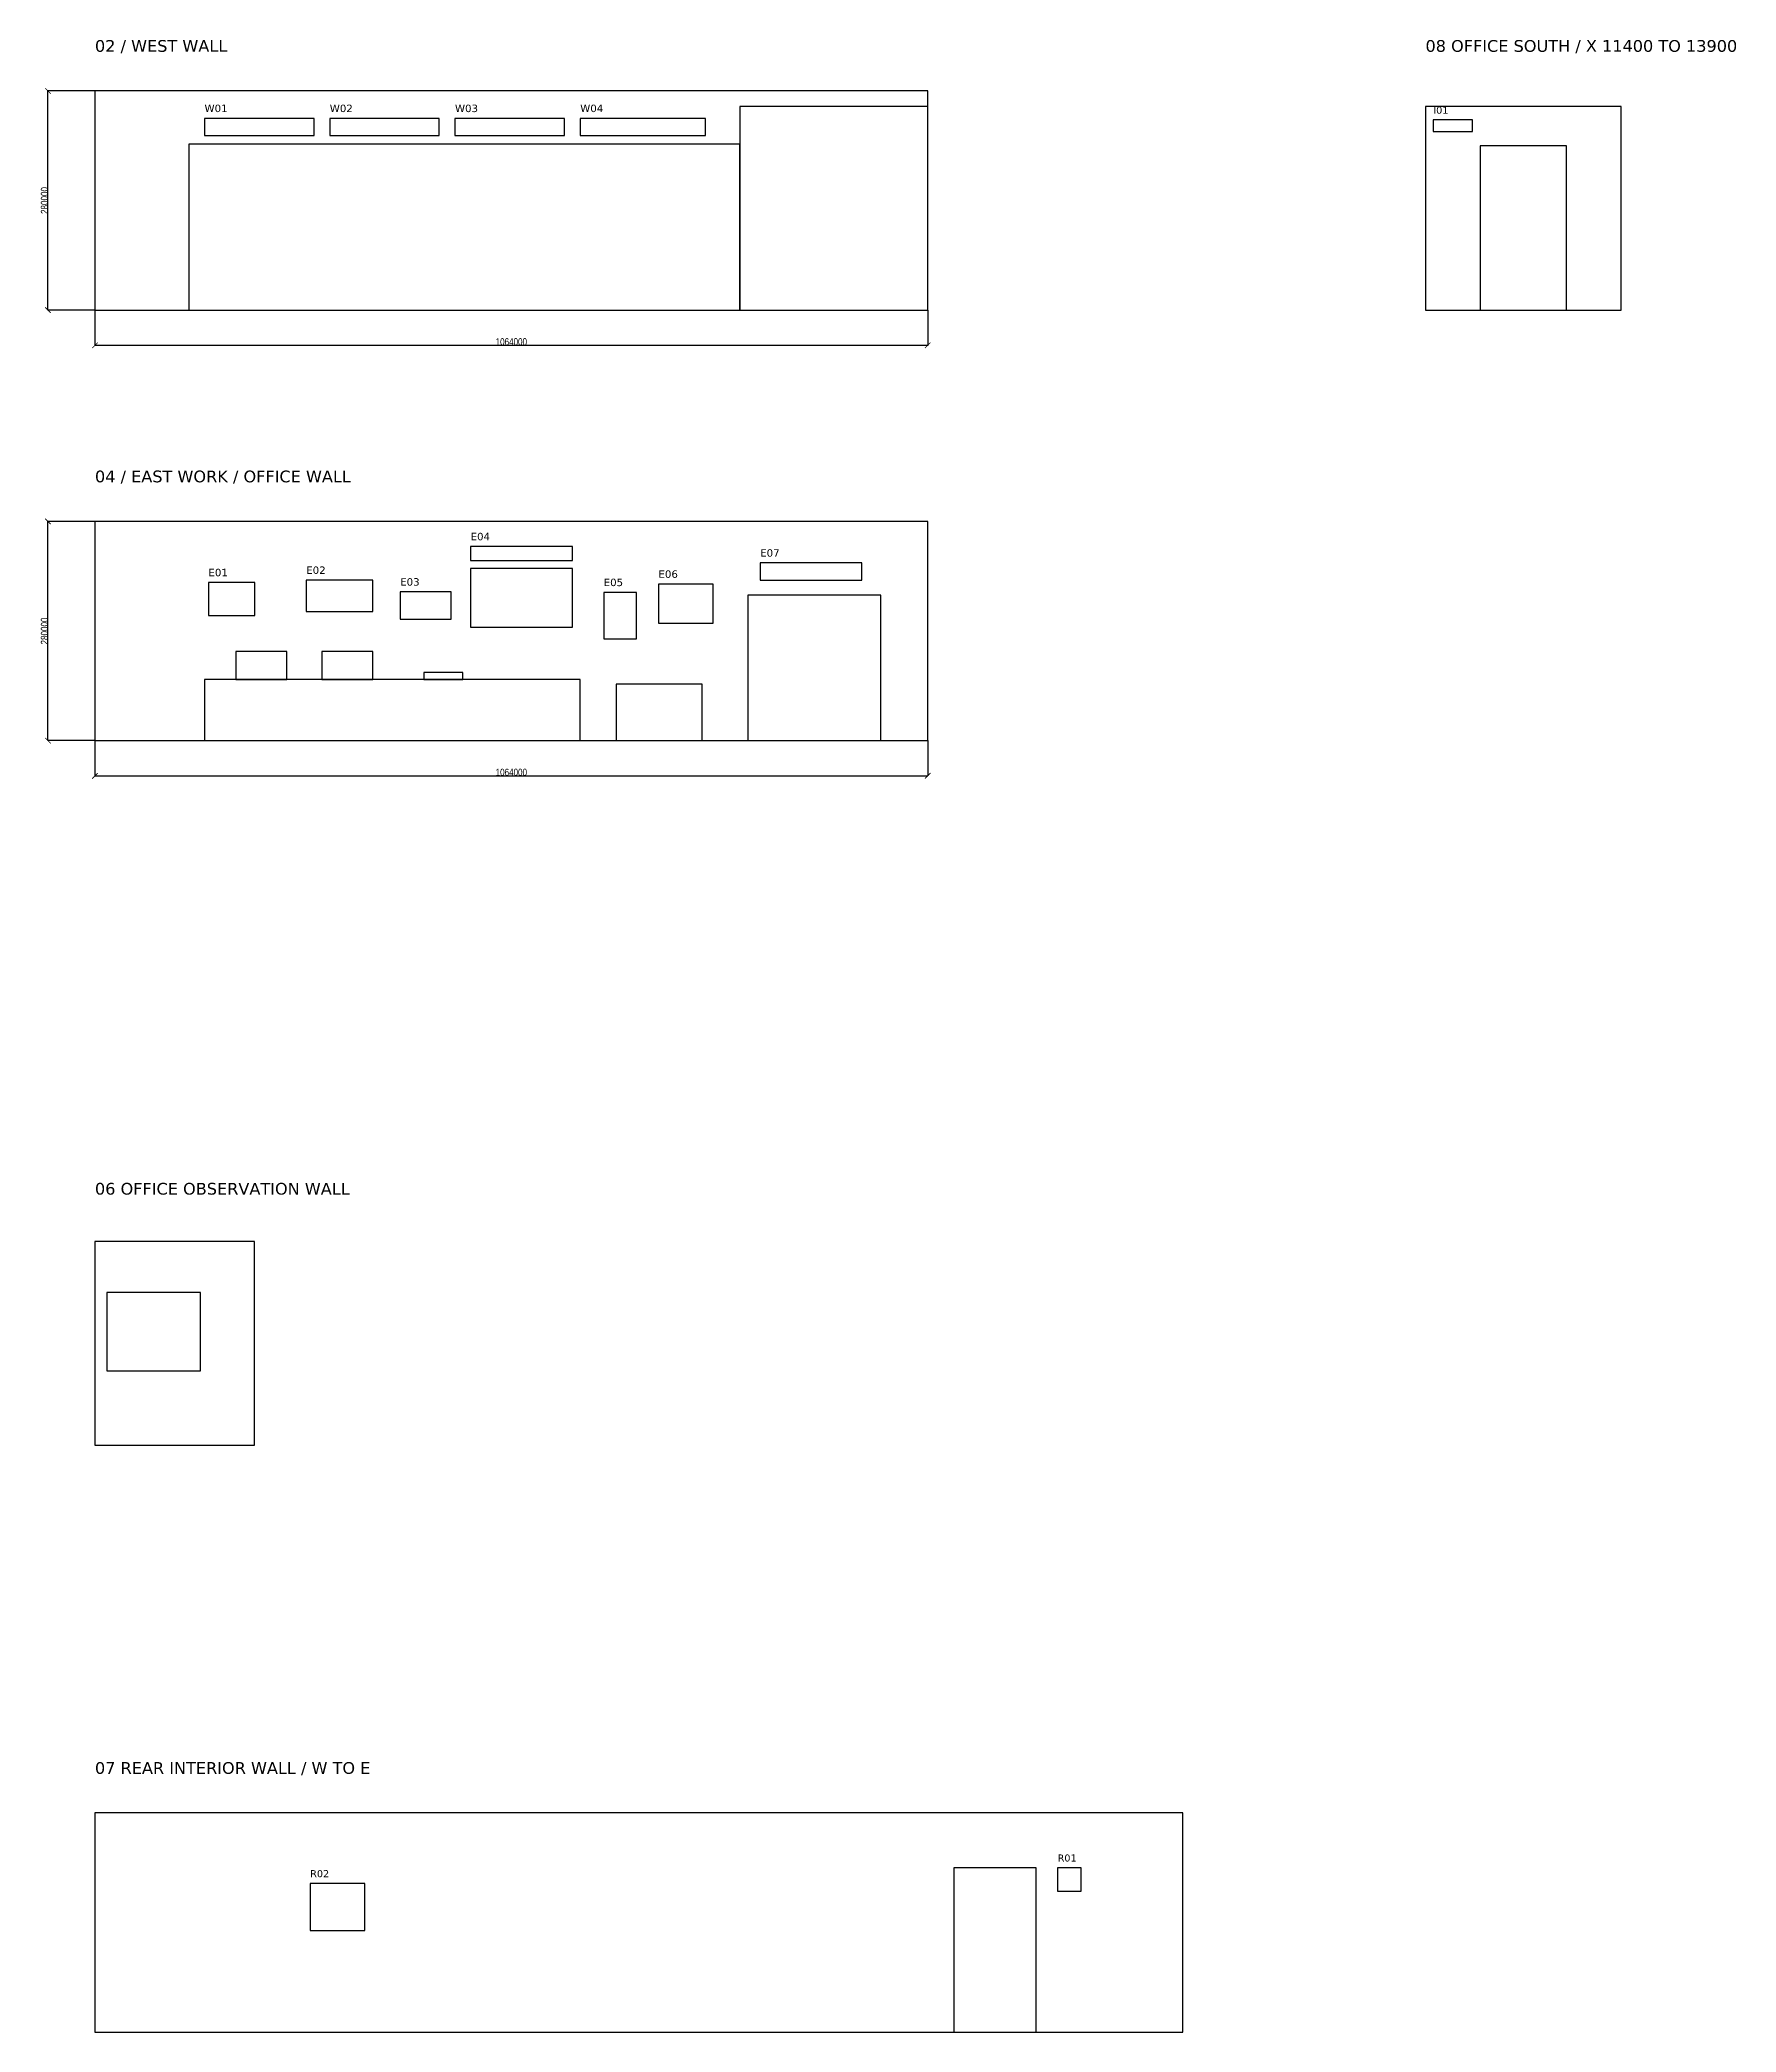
# Model space of a CAD drawing. Header units: millimetres. Extents: x -704 to 38970, y -24180 to 3453.
# Drawn here: x 17296 to 38970, y -22000 to 3453 of the extents above; entities that cross this region are included whole.
import ezdxf

# ---------------------------------------------------------------- set-up
doc = ezdxf.new("R2010")
doc.units = ezdxf.units.MM
for name, color, linetype in [('DIMENSIONS', 9, 'Continuous'), ('EXISTING', 8, 'Continuous'), ('GLAZING', 4, 'Continuous'), ('KEEP_CLEAR', 1, 'Continuous'), ('PROPOSED', 3, 'Continuous'), ('TEXT', 7, 'Continuous')]:
    doc.layers.add(name, color=color, linetype=linetype)
doc.styles.add('OpenSansCondensed-Light', font='OpenSansCondensed-Light.ttf')
doc.styles.get("Standard").update_dxf_attribs({"font": 'DejaVuSans.ttf'})
doc.dimstyles.new('EZDXF', dxfattribs={"dimtxt": 90, "dimasz": 70, "dimexe": 0.375, "dimexo": 0.125, "dimgap": 0.1, "dimtad": 1, "dimlfac": 100, "dimzin": 12, "dimdsep": 46, "dimtxsty": 'OpenSansCondensed-Light', "dimblk": 'ARCHTICK', "dimcen": 2.5, "dimazin": 3, "dimtfac": 0.5, "dimtmove": 2, "dimatfit": 3})

# ---------------------------------------------------------------- blocks, each defined once
blk = doc.blocks.new('_ARCHTICK')
at = {"color": 0, "linetype": 'BYBLOCK', "const_width": 0.15}
blk.add_lwpolyline([(-0.5, -0.5), (0.5, 0.5)], dxfattribs=at)

msp = doc.modelspace()

# ---------------------------------------------------------------- linework, layer by layer
at = {"layer": 'EXISTING'}
for points in [[(18000, 0), (28640, 0), (28640, 2800), (18000, 2800)], [(26240, 0), (28640, 0), (28640, 2600), (26240, 2600)], [(35000, 0), (37500, 0), (37500, 2600), (35000, 2600)], [(19200, 0), (26240, 0), (26240, 2120), (19200, 2120)], [(18000, -5500), (28640, -5500), (28640, -2700), (18000, -2700)], [(22800, -4050), (24100, -4050), (24100, -3300), (22800, -3300)], [(26340, -5500), (28040, -5500), (28040, -3640), (26340, -3640)], [(19800, -4720), (20450, -4720), (20450, -4360), (19800, -4360)], [(20900, -4720), (21550, -4720), (21550, -4360), (20900, -4360)], [(19400, -5500), (24200, -5500), (24200, -4720), (19400, -4720)], [(22200, -4720), (22700, -4720), (22700, -4630), (22200, -4630)], [(24660, -5500), (25760, -5500), (25760, -4780), (24660, -4780)], [(18000, -14500), (20040, -14500), (20040, -11900), (18000, -11900)], [(18000, -22000), (31900, -22000), (31900, -19200), (18000, -19200)]]:
    msp.add_lwpolyline(points, close=True, dxfattribs=at)
at = {"layer": 'GLAZING'}
msp.add_lwpolyline([(18150, -13550), (19350, -13550), (19350, -12550), (18150, -12550)], close=True, dxfattribs=at)
at = {"layer": 'KEEP_CLEAR'}
for points in [[(35700, 0), (36800, 0), (36800, 2100), (35700, 2100)], [(28975, -22000), (30025, -22000), (30025, -19900), (28975, -19900)]]:
    msp.add_lwpolyline(points, close=True, dxfattribs=at)
at = {"layer": 'PROPOSED'}
for points in [[(19400, 2230), (20800, 2230), (20800, 2450), (19400, 2450)], [(21000, 2230), (22400, 2230), (22400, 2450), (21000, 2450)], [(22600, 2230), (24000, 2230), (24000, 2450), (22600, 2450)], [(24200, 2230), (25800, 2230), (25800, 2450), (24200, 2450)], [(35100, 2280), (35600, 2280), (35600, 2430), (35100, 2430)], [(22800, -3200), (24100, -3200), (24100, -3020), (22800, -3020)], [(26500, -3450), (27800, -3450), (27800, -3230), (26500, -3230)], [(19450, -3900), (20044, -3900), (20044, -3480), (19450, -3480)], [(20700, -3850), (21550, -3850), (21550, -3450), (20700, -3450)], [(25200, -4000), (25900, -4000), (25900, -3500), (25200, -3500)], [(21900, -3950), (22550, -3950), (22550, -3600), (21900, -3600)], [(24500, -4200), (24920, -4200), (24920, -3606), (24500, -3606)], [(20750, -20700), (21450, -20700), (21450, -20100), (20750, -20100)], [(30300, -20200), (30600, -20200), (30600, -19900), (30300, -19900)]]:
    msp.add_lwpolyline(points, close=True, dxfattribs=at)

# ---------------------------------------------------------------- texts
at = {"layer": 'TEXT'}
for s, height, p in [('02 / WEST WALL', 150, (18000, 3300)), ('08 OFFICE SOUTH / X 11400 TO 13900', 150, (35000, 3300)), ('W01', 95, (19400, 2530)), ('W02', 95, (21000, 2530)), ('W03', 95, (22600, 2530)), ('W04', 95, (24200, 2530)), ('I01', 90, (35100, 2510)), ('04 / EAST WORK / OFFICE WALL', 150, (18000, -2200)), ('E04', 95, (22800, -2940)), ('E07', 95, (26500, -3150)), ('E01', 95, (19450, -3400)), ('E02', 95, (20700, -3370)), ('E03', 95, (21900, -3520)), ('E05', 95, (24500, -3526)), ('E06', 95, (25200, -3420)), ('06 OFFICE OBSERVATION WALL', 150, (18000, -11300)), ('07 REAR INTERIOR WALL / W TO E', 150, (18000, -18700)), ('R01', 90, (30300, -19820)), ('R02', 90, (20750, -20020))]:
    msp.add_text(s, height=height, dxfattribs=at).set_placement(p)

# ---------------------------------------------------------------- dimensions: what is measured, and where the dimension line sits
at = {"layer": 'DIMENSIONS'}
for base, p1, p2 in [((17400, 0), (18000, 0), (18000, 2800)), ((17400, -5500), (18000, -5500), (18000, -2700))]:
    msp.add_linear_dim(base=base, p1=p1, p2=p2, angle=90, dimstyle='EZDXF', dxfattribs=at).render()
for base, p1, p2 in [((18000, -450), (18000, 0), (28640, 0)), ((18000, -5950), (18000, -5500), (28640, -5500))]:
    msp.add_linear_dim(base=base, p1=p1, p2=p2, dimstyle='EZDXF', dxfattribs=at).render()

doc.saveas('drawing.dxf')
